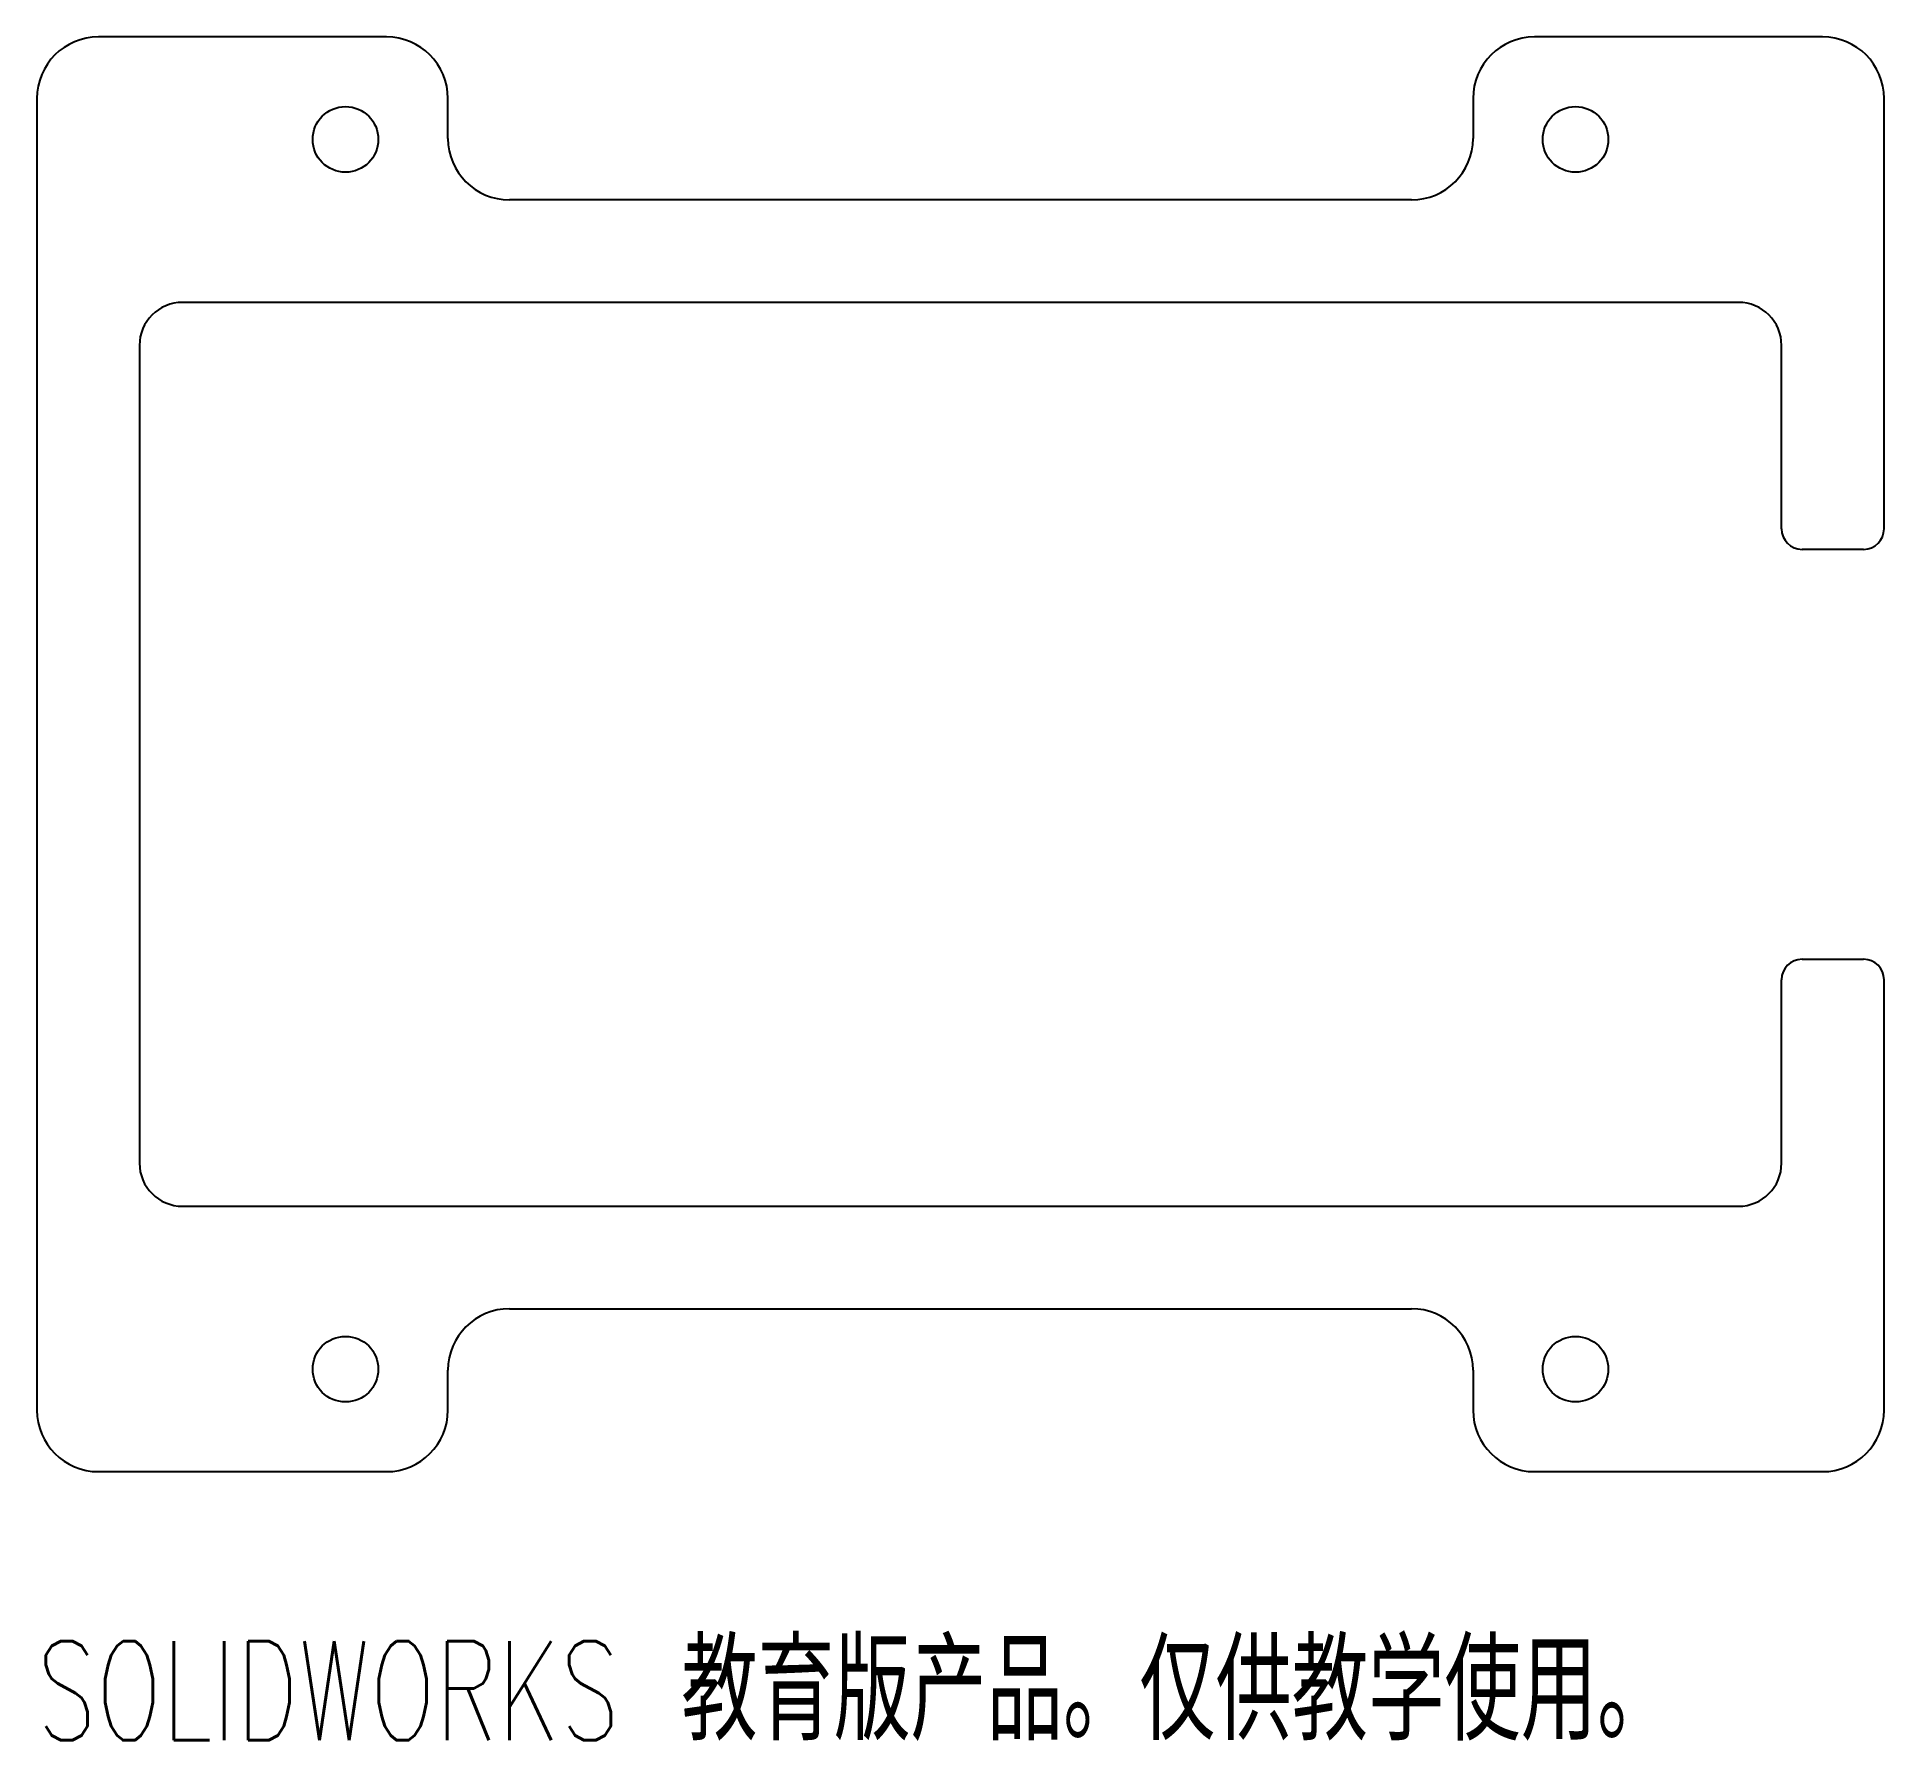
# Model space of a CAD drawing. Header units: millimetres. Extents: x -45 to 45, y -48.1 to 35.
import ezdxf

# ---------------------------------------------------------------- set-up
doc = ezdxf.new("R2010")
doc.units = ezdxf.units.MM
doc.styles.add('SLDTEXTSTYLE0', font='TXT', dxfattribs={"width": 0.7, "bigfont": 'bigfont'})

msp = doc.modelspace()

# ---------------------------------------------------------------- linework, layer by layer
at = {"color": 7, "linetype": 'Continuous', "lineweight": 25}
for p, q in [((-28, 35), (-42.05, 35)), ((42.05, 35), (28, 35)), ((-45.05, 32), (-45.05, -32)), ((-25, 30.05), (-25, 32)), ((25, 32), (25, 30.05)), ((45.05, 11), (45.05, 32)), ((22, 27.05), (-22, 27.05)), ((37.95, 22.05), (-37.95, 22.05)), ((-40.05, 19.95), (-40.05, -19.95)), ((40.05, 11), (40.05, 19.95)), ((44.05, 10), (41.05, 10)), ((41.05, -10), (44.05, -10)), ((40.05, -19.95), (40.05, -11)), ((45.05, -32), (45.05, -11)), ((-37.95, -22.05), (37.95, -22.05)), ((-22, -27.05), (22, -27.05)), ((-25, -32), (-25, -30.05)), ((25, -30.05), (25, -32)), ((-42.05, -35), (-28, -35)), ((28, -35), (42.05, -35))]:
    msp.add_line(p, q, dxfattribs=at)
for centre in [(-30, 30), (30, 30), (-30, -30), (30, -30)]:
    msp.add_circle(centre, 1.6, dxfattribs=at)
for centre, radius, start, end in [((-42.05, 32), 3, 90, 180), ((-28, 32), 3, 0, 90), ((28, 32), 3, 90, 180), ((42.05, 32), 3, 0, 90), ((-22, 30.05), 3, 180, 270), ((22, 30.05), 3, 270, 0), ((-37.95, 19.95), 2.1, 90, 180), ((37.95, 19.95), 2.1, 0, 90), ((41.05, 11), 1, 180, 270), ((44.05, 11), 1, 270, 0), ((41.05, -11), 1, 90, 180), ((44.05, -11), 1, 0, 90), ((-37.95, -19.95), 2.1, 180, 270), ((37.95, -19.95), 2.1, 270, 0), ((-22, -30.05), 3, 90, 180), ((22, -30.05), 3, 0, 90), ((-42.05, -32), 3, 180, 270), ((-28, -32), 3, 270, 0), ((28, -32), 3, 180, 270), ((42.05, -32), 3, 270, 0)]:
    msp.add_arc(centre, radius, start, end, dxfattribs=at)

# ---------------------------------------------------------------- texts
at = {"color": 7, "linetype": 'Continuous', "insert": (-45.05, -43.27), "char_height": 4.83362, "attachment_point": 1, "style": 'SLDTEXTSTYLE0'}
msp.add_mtext('SOLIDWORKS 教育版产品。仅供教学使用。', dxfattribs=at)

doc.saveas('drawing.dxf')
